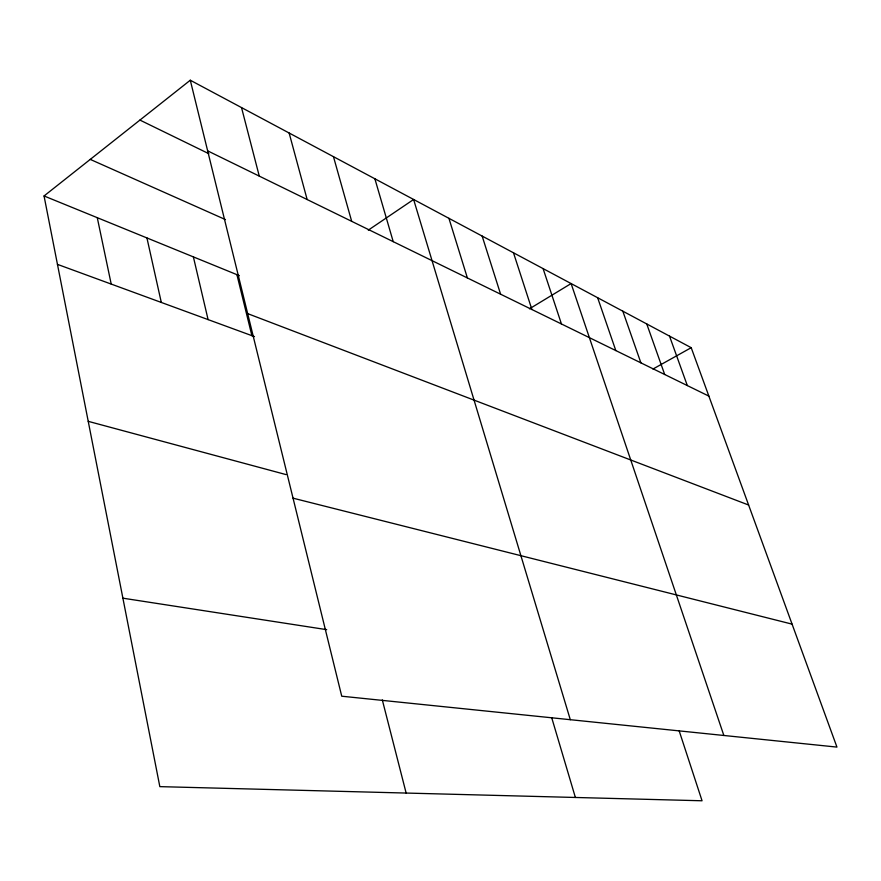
<?xml version="1.0" encoding="UTF-8"?>
<svg xmlns="http://www.w3.org/2000/svg" width="881" height="881" viewBox="0 0 881 881"><rect width="100%" height="100%" fill="white"/><g stroke="black" fill="none" stroke-linecap="round" stroke-linejoin="round"><path stroke-width="1.32" d="M679.163 730.823L702.058 800.774L159.835 786.634L44.05 195.967L190.285 80.226L691.2 347.687L836.95 747.099L341.74 696.21L190.285 80.226M368.291 230.139L413.618 199.48L570.304 719.7M529.492 308.802L571.108 283.561L723.852 735.47M652.964 369.04L691.2 347.687M122.888 598.177L326.697 629.662M293.043 498.172L792.085 624.133M88.232 421.338L286.017 474.584M57.452 264.366L254.466 336.608M247.671 313.625L748.608 505.022M44.05 195.967L239.39 275.665M90.247 159.395L225.448 219.578M139.925 120.08L208.852 153.701M207.652 150.849L708.864 396.109M669.516 336.113L687.323 385.57M646.753 323.955L664.692 374.502M622.823 311.18L640.894 362.851M597.637 297.734L615.819 350.583M543.092 268.606L561.45 323.977M513.491 252.803L531.904 309.517M482.149 236.075L500.606 294.199M448.925 218.323L467.382 277.944M551.704 717.685L575.381 797.47M374.877 178.788L393.223 241.658M333.47 156.686L351.684 221.329M289.133 133.009L307.15 199.535M241.526 107.592L259.267 176.112M382.31 699.91L406.141 793.054M236.912 274.652L251.9 335.672M193.38 256.889L208.092 319.605M146.929 237.936L161.3 302.436M97.273 217.673L111.204 284.067"/></g></svg>
